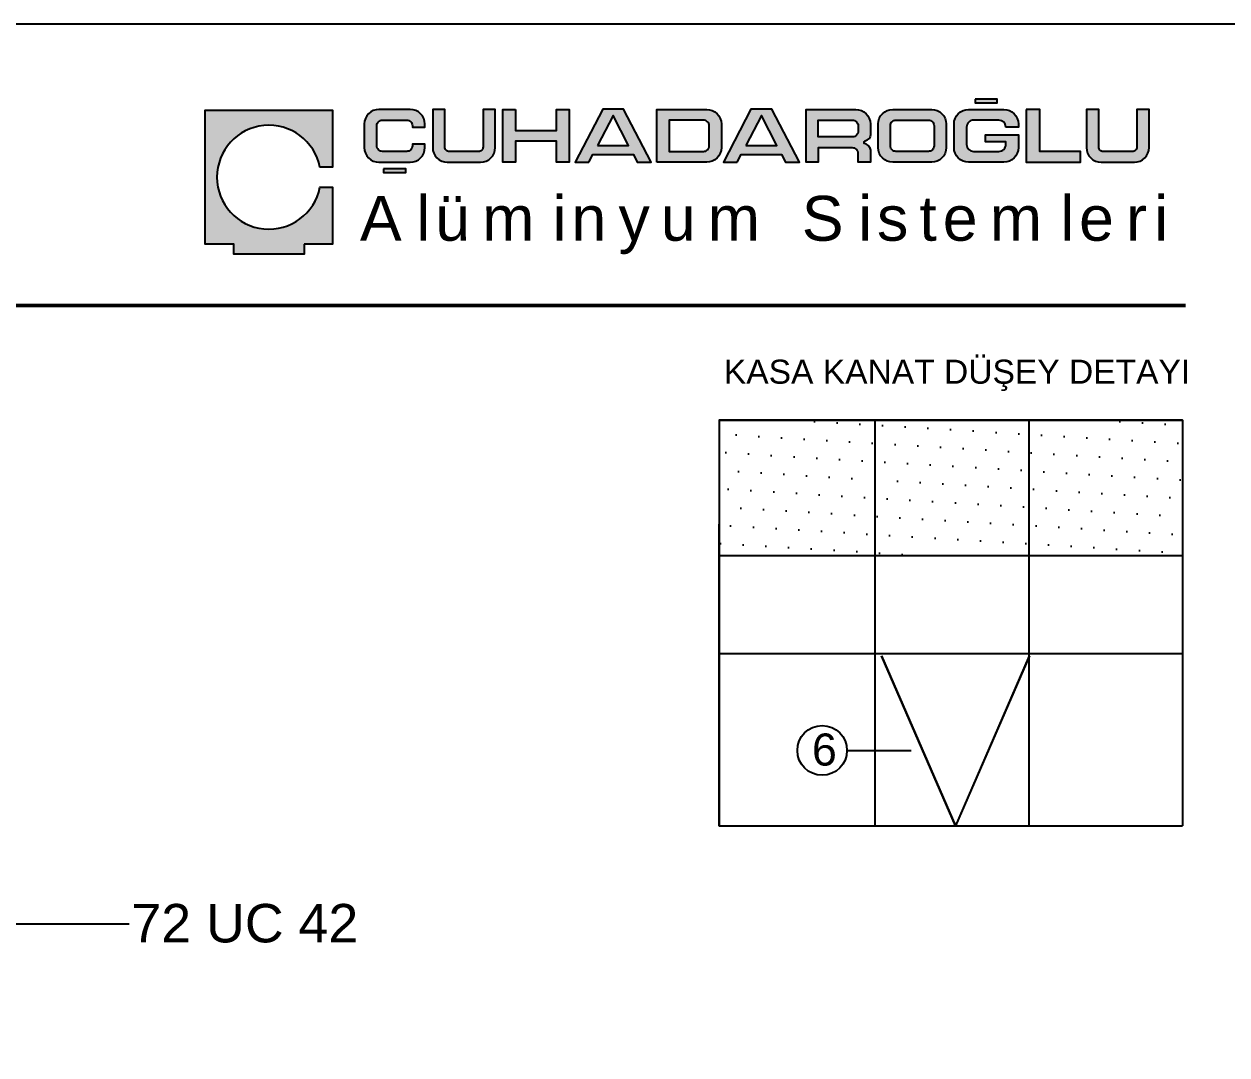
# Model space of a CAD drawing. Header units: millimetres. Extents: x -624 to 1947, y 11274 to 11571.
# Drawn here: x 715.8 to 809.6, y 11490.9 to 11571.3 of the extents above; entities that cross this region are included whole.
import ezdxf

# ---------------------------------------------------------------- set-up
doc = ezdxf.new("R2010")
doc.units = ezdxf.units.MM
for name, color, linetype in [('Antet', 7, 'Continuous'), ('fitiller_k', 11, 'Continuous'), ('kesit_k', 7, 'Continuous')]:
    doc.layers.add(name, color=color, linetype=linetype)
doc.styles.get("Standard").update_dxf_attribs({"font": 'arial.ttf'})

# ---------------------------------------------------------------- blocks, each defined once
blk = doc.blocks.new('logo')
at = {"layer": 'Antet'}
h = blk.add_hatch(color=255, dxfattribs=at)
h.paths.add_polyline_path([(-430211.638, 79968.637, -0.414214), (-430211.205, 79969.07), (-430209.304, 79969.07, -0.414214), (-430208.871, 79968.637), (-430208.871, 79968.513), (-430207.89, 79968.513), (-430207.89, 79968.768, 0.414214), (-430209.029, 79969.907), (-430211.48, 79969.907, 0.414214), (-430212.619, 79968.768), (-430212.619, 79966.929, 0.414214), (-430211.48, 79965.79), (-430209.029, 79965.79, 0.414214), (-430207.89, 79966.929), (-430207.89, 79967.185), (-430208.871, 79967.185), (-430208.871, 79967.061, -0.414214), (-430209.304, 79966.628), (-430211.205, 79966.628, -0.414214), (-430211.638, 79967.061)])
h.paths.add_polyline_path([(-430211.121, 79965.271), (-430211.121, 79964.982), (-430209.388, 79964.982), (-430209.388, 79965.271)])
h.paths.add_polyline_path([(-430203.543, 79965.79, 0.414214), (-430202.403, 79966.929), (-430202.403, 79969.907), (-430203.356, 79969.907), (-430203.356, 79966.974, -0.414214), (-430203.703, 79966.628), (-430205.984, 79966.628, -0.414214), (-430206.33, 79966.974), (-430206.33, 79969.907), (-430207.283, 79969.907), (-430207.283, 79966.929, 0.414214), (-430206.144, 79965.79)])
h.paths.add_polyline_path([(-430200.815, 79967.43), (-430197.61, 79967.43), (-430197.61, 79965.79), (-430196.628, 79965.79), (-430196.628, 79969.907), (-430197.61, 79969.907), (-430197.61, 79968.267), (-430200.815, 79968.267), (-430200.815, 79969.907), (-430201.797, 79969.907), (-430201.797, 79965.79), (-430200.815, 79965.79)])
h.paths.add_polyline_path([(-430196.168, 79965.79), (-430195.095, 79965.79), (-430194.786, 79966.386), (-430191.627, 79966.386), (-430191.319, 79965.79), (-430190.245, 79965.79), (-430192.393, 79969.932), (-430194.02, 79969.932)])
h.paths.add_polyline_path([(-430194.414, 79967.103), (-430193.207, 79969.431), (-430192, 79967.103)], flags=16)
h.paths.add_polyline_path([(-430189.785, 79965.79), (-430185.9, 79965.79, 0.414214), (-430184.761, 79966.929), (-430184.761, 79968.768, 0.414214), (-430185.9, 79969.907), (-430189.785, 79969.907)])
h.paths.add_polyline_path([(-430188.832, 79969.07), (-430186.147, 79969.07, -0.414214), (-430185.714, 79968.637), (-430185.714, 79967.061, -0.414214), (-430186.147, 79966.628), (-430188.832, 79966.628)], flags=16)
h.paths.add_polyline_path([(-430183.214, 79966.386), (-430180.055, 79966.386), (-430179.746, 79965.79), (-430178.673, 79965.79), (-430180.821, 79969.932), (-430182.448, 79969.932), (-430184.596, 79965.79), (-430183.522, 79965.79)])
h.paths.add_polyline_path([(-430182.842, 79967.103), (-430181.634, 79969.431), (-430180.427, 79967.103)], flags=16)
h.paths.add_polyline_path([(-430177.202, 79966.904), (-430174.517, 79966.904, -0.414214), (-430174.084, 79966.471), (-430174.084, 79965.79), (-430173.131, 79965.79), (-430173.131, 79966.726, 0.203358), (-430173.263, 79967.038, 0.098259), (-430173.645, 79967.284), (-430173.645, 79967.381, 0.058399), (-430173.318, 79967.554, 0.246853), (-430173.131, 79967.91), (-430173.131, 79968.768, 0.414214), (-430174.27, 79969.907), (-430178.155, 79969.907), (-430178.155, 79965.79), (-430177.202, 79965.79)])
h.paths.add_polyline_path([(-430177.202, 79967.771), (-430177.202, 79969.07), (-430174.546, 79969.07, -0.414214), (-430174.084, 79968.608), (-430174.084, 79968.204, -0.414214), (-430174.517, 79967.771)], flags=16)
h.paths.add_polyline_path([(-430168.35, 79965.79, 0.414214), (-430167.211, 79966.929), (-430167.211, 79968.768, 0.414214), (-430168.35, 79969.907), (-430171.385, 79969.907, 0.414214), (-430172.524, 79968.768), (-430172.524, 79966.929, 0.414214), (-430171.385, 79965.79)])
h.paths.add_polyline_path([(-430171.138, 79966.628, -0.414214), (-430171.571, 79967.061), (-430171.571, 79968.637, -0.414214), (-430171.138, 79969.07), (-430168.597, 79969.07, -0.414214), (-430168.164, 79968.637), (-430168.164, 79967.061, -0.414214), (-430168.597, 79966.628)], flags=16)
h.paths.add_polyline_path([(-430165.466, 79965.79), (-430162.72, 79965.79, 0.414214), (-430161.581, 79966.929), (-430161.581, 79967.927), (-430164.151, 79967.927), (-430164.151, 79967.378), (-430162.562, 79967.378), (-430162.562, 79967.176, -0.414214), (-430163.111, 79966.628), (-430165.075, 79966.628, -0.414214), (-430165.623, 79967.176), (-430165.623, 79968.521, -0.414214), (-430165.075, 79969.07), (-430163.111, 79969.07, -0.407741), (-430162.563, 79968.533), (-430161.581, 79968.533), (-430161.581, 79968.768, 0.414214), (-430162.72, 79969.907), (-430165.466, 79969.907, 0.414214), (-430166.605, 79968.768), (-430166.605, 79966.929, 0.414214)])
h.paths.add_polyline_path([(-430163.227, 79970.427), (-430163.227, 79970.716), (-430164.959, 79970.716), (-430164.959, 79970.427)])
h.paths.add_polyline_path([(-430156.733, 79965.79), (-430156.733, 79966.628), (-430159.916, 79966.628), (-430159.916, 79969.907), (-430160.974, 79969.907), (-430160.974, 79965.79)])
h.paths.add_polyline_path([(-430155.318, 79966.974), (-430155.318, 79969.907), (-430156.271, 79969.907), (-430156.271, 79966.929, 0.414214), (-430155.131, 79965.79), (-430152.53, 79965.79, 0.414214), (-430151.391, 79966.929), (-430151.391, 79969.907), (-430152.344, 79969.907), (-430152.344, 79966.974, -0.414214), (-430152.69, 79966.628), (-430154.971, 79966.628, -0.414214)])
blk.add_hatch(color=255, dxfattribs=at).paths.add_polyline_path([(-430216.083, 79965.4), (-430215.092, 79965.4), (-430215.092, 79969.845), (-430225.028, 79969.845), (-430225.028, 79959.386), (-430222.805, 79959.386), (-430222.805, 79958.602), (-430217.314, 79958.602), (-430217.314, 79959.386), (-430215.092, 79959.386), (-430215.092, 79963.831), (-430216.083, 79963.831, -10.235635)])
at = {"layer": 'Antet', "color": 255}
for points in [[(-430164.959, 79970.716), (-430164.959, 79970.427), (-430163.227, 79970.427), (-430163.227, 79970.716)], [(-430200.815, 79969.907), (-430200.815, 79968.267), (-430197.61, 79968.267), (-430197.61, 79969.907), (-430196.628, 79969.907), (-430196.628, 79965.79), (-430197.61, 79965.79), (-430197.61, 79967.43), (-430200.815, 79967.43), (-430200.815, 79965.79), (-430201.797, 79965.79), (-430201.797, 79969.907)], [(-430195.095, 79965.79), (-430194.786, 79966.386), (-430191.627, 79966.386), (-430191.319, 79965.79), (-430190.245, 79965.79), (-430192.393, 79969.932), (-430194.02, 79969.932), (-430196.168, 79965.79)], [(-430183.522, 79965.79), (-430183.214, 79966.386), (-430180.055, 79966.386), (-430179.746, 79965.79), (-430178.673, 79965.79), (-430180.821, 79969.932), (-430182.448, 79969.932), (-430184.596, 79965.79)], [(-430160.974, 79969.907), (-430160.974, 79965.79), (-430156.733, 79965.79), (-430156.733, 79966.628), (-430159.916, 79966.628), (-430159.916, 79969.907)], [(-430194.414, 79967.103), (-430192, 79967.103), (-430193.207, 79969.431)], [(-430182.842, 79967.103), (-430180.427, 79967.103), (-430181.634, 79969.431)], [(-430211.121, 79965.271), (-430211.121, 79964.982), (-430209.388, 79964.982), (-430209.388, 79965.271)]]:
    blk.add_lwpolyline(points, close=True, dxfattribs=at)
for points in [[(-430217.314, 79959.386), (-430217.314, 79958.602), (-430222.805, 79958.602), (-430222.805, 79959.386), (-430225.028, 79959.386), (-430225.028, 79969.845), (-430215.092, 79969.845), (-430215.092, 79965.4), (-430216.083, 79965.4, 10.235635), (-430216.083, 79963.831), (-430215.092, 79963.831), (-430215.092, 79959.386)], [(-430211.205, 79966.628, -0.414214), (-430211.638, 79967.061), (-430211.638, 79968.637, -0.414214), (-430211.205, 79969.07), (-430209.304, 79969.07, -0.414214), (-430208.871, 79968.637), (-430208.871, 79968.513), (-430207.89, 79968.513), (-430207.89, 79968.768, 0.414214), (-430209.029, 79969.907), (-430211.48, 79969.907, 0.414214), (-430212.619, 79968.768), (-430212.619, 79966.929, 0.414214), (-430211.48, 79965.79), (-430209.029, 79965.79, 0.414214), (-430207.89, 79966.929), (-430207.89, 79967.185), (-430208.871, 79967.185), (-430208.871, 79967.061, -0.414214), (-430209.304, 79966.628)], [(-430203.703, 79966.628), (-430205.984, 79966.628, -0.414214), (-430206.33, 79966.974), (-430206.33, 79969.907), (-430207.283, 79969.907), (-430207.283, 79966.929, 0.414214), (-430206.144, 79965.79), (-430203.543, 79965.79, 0.414214), (-430202.403, 79966.929), (-430202.403, 79969.907), (-430203.356, 79969.907), (-430203.356, 79966.974, -0.414214)], [(-430189.785, 79965.79), (-430189.785, 79969.907), (-430185.9, 79969.907, -0.414214), (-430184.761, 79968.768), (-430184.761, 79966.929, -0.414214), (-430185.9, 79965.79)], [(-430173.131, 79966.726), (-430173.131, 79965.79), (-430174.084, 79965.79), (-430174.084, 79966.471, 0.414214), (-430174.517, 79966.904), (-430177.202, 79966.904), (-430177.202, 79965.79), (-430178.155, 79965.79), (-430178.155, 79969.907), (-430174.27, 79969.907, -0.414214), (-430173.131, 79968.768), (-430173.131, 79967.91, -0.246853), (-430173.318, 79967.554, -0.058399), (-430173.645, 79967.381), (-430173.645, 79967.284, -0.098259), (-430173.263, 79967.038, -0.203358)], [(-430168.35, 79965.79), (-430171.385, 79965.79, -0.414214), (-430172.524, 79966.929), (-430172.524, 79968.768, -0.414214), (-430171.385, 79969.907), (-430168.35, 79969.907, -0.414214), (-430167.211, 79968.768), (-430167.211, 79966.929, -0.414214)], [(-430162.562, 79967.176), (-430162.562, 79967.378), (-430164.151, 79967.378), (-430164.151, 79967.927), (-430161.581, 79967.927), (-430161.581, 79966.929, -0.414214), (-430162.72, 79965.79), (-430165.466, 79965.79, -0.414214), (-430166.605, 79966.929), (-430166.605, 79968.768, -0.414214), (-430165.466, 79969.907), (-430162.72, 79969.907, -0.414214), (-430161.581, 79968.768), (-430161.581, 79968.533), (-430162.563, 79968.533, 0.407741), (-430163.111, 79969.07), (-430165.075, 79969.07, 0.414214), (-430165.623, 79968.521), (-430165.623, 79967.176, 0.414214), (-430165.075, 79966.628), (-430163.111, 79966.628, 0.414214)], [(-430155.131, 79965.79), (-430152.53, 79965.79, 0.414214), (-430151.391, 79966.929), (-430151.391, 79969.907), (-430152.344, 79969.907), (-430152.344, 79966.974, -0.414214), (-430152.69, 79966.628), (-430154.971, 79966.628, -0.414214), (-430155.318, 79966.974), (-430155.318, 79969.907), (-430156.271, 79969.907), (-430156.271, 79966.929, 0.414214)], [(-430185.714, 79968.637, 0.414214), (-430186.147, 79969.07), (-430188.832, 79969.07), (-430188.832, 79966.628), (-430186.147, 79966.628, 0.414214), (-430185.714, 79967.061)], [(-430174.546, 79969.07, -0.414214), (-430174.084, 79968.608), (-430174.084, 79968.204, -0.414214), (-430174.517, 79967.771), (-430177.202, 79967.771), (-430177.202, 79969.07)], [(-430168.164, 79968.637), (-430168.164, 79967.061, -0.414214), (-430168.597, 79966.628), (-430171.138, 79966.628, -0.414214), (-430171.571, 79967.061), (-430171.571, 79968.637, -0.414214), (-430171.138, 79969.07), (-430168.597, 79969.07, -0.414214)]]:
    blk.add_lwpolyline(points, format="xyb", close=True, dxfattribs=at)
at = {"layer": 'Antet', "color": 255, "insert": (-430212.961, 79963.163), "char_height": 3.5, "attachment_point": 1}
blk.add_mtext('{\\fArial|b0|i0|c162|p34;\\T1.35;Alüminyum Sistemleri}', dxfattribs=at)

msp = doc.modelspace()

# ---------------------------------------------------------------- hatches: boundary and pattern name
at = {"layer": 'fitiller_k'}
h = msp.add_hatch(dxfattribs=at)
h.set_pattern_fill('DOTS', color=256, angle=60, style=0)
h.set_pattern_definition([(60, (-163.6988, -1354.6916), (-0.97794033, 1.48115766), [0, -1.5875])])
h.paths.add_polyline_path([(782.164, 11529.862), (782.164, 11540.397), (769.999, 11540.397), (769.999, 11529.862)])
h.paths.add_polyline_path([(794.164, 11529.862), (794.164, 11540.397), (782.164, 11540.397), (782.164, 11529.862)])
h.paths.add_polyline_path([(806.164, 11529.862), (806.164, 11540.397), (794.164, 11540.397), (794.164, 11529.862)])

# ---------------------------------------------------------------- linework, layer by layer
at = {"color": 140}
for p, q in [((779.981, 11514.642), (784.981, 11514.642)), ((696.406, 11501.127), (723.975, 11501.127))]:
    msp.add_line(p, q, dxfattribs=at)
at = {"layer": 'Antet', "color": 140}
msp.add_lwpolyline([(810.45, 11274.303), (810.45, 11571.303), (600.45, 11571.303), (600.45, 11274.303)], close=True, dxfattribs=at)
at = {"layer": 'Antet', "const_width": 0.3}
for points in [[(802.422, 11549.347), (604.481, 11549.347)], [(608.477, 11549.347), (806.419, 11549.347)]]:
    msp.add_lwpolyline(points, dxfattribs=at)
at = {"layer": 'Antet'}
msp.add_circle((778.045, 11514.642), 1.935, dxfattribs=at)
at = {"layer": 'kesit_k', "color": 1}
for p, q in [((782.164, 11540.397), (782.164, 11508.773)), ((794.164, 11540.397), (794.164, 11508.773)), ((769.977, 11532.306), (769.977, 11508.773)), ((806.164, 11532.306), (806.164, 11508.773)), ((769.977, 11529.862), (806.164, 11529.862)), ((769.977, 11529.862), (806.164, 11529.862)), ((769.977, 11522.216), (806.164, 11522.216)), ((782.656, 11522.03), (788.42, 11508.765)), ((794.225, 11522.03), (788.462, 11508.765)), ((769.977, 11508.773), (806.164, 11508.773))]:
    msp.add_line(p, q, dxfattribs=at)
for points in [[(769.977, 11540.397), (806.164, 11540.397), (806.164, 11508.773)], [(806.164, 11540.397), (769.999, 11540.397), (769.999, 11508.773)], [(782.164, 11540.397), (782.164, 11508.773)], [(794.164, 11540.397), (794.164, 11508.773)], [(769.977, 11529.862), (806.164, 11529.862)], [(769.977, 11529.862), (806.164, 11529.862)], [(769.977, 11522.216), (806.164, 11522.216)], [(782.68, 11522.031), (788.441, 11508.773)], [(794.201, 11522.031), (788.441, 11508.773)], [(769.977, 11508.773), (806.164, 11508.773)]]:
    msp.add_lwpolyline(points, dxfattribs=at)

# ---------------------------------------------------------------- block references
at = {"layer": 'Antet', "color": 0}
msp.add_blockref('logo', (430954.94, -68405.26), dxfattribs=at)

# ---------------------------------------------------------------- texts
at = {"layer": 'Antet', "attachment_point": 1}
for s, insert, char_height in [('{\\fArial|b0|i0|c162|p34;KASA KANAT DÜŞEY DETAYI          }', (770.378, 11545.125), 1.875), ('6', (777.249, 11515.963), 2.5)]:
    msp.add_mtext(s, dxfattribs=dict(at, insert=insert, char_height=char_height))
at = {"layer": 'Antet', "insert": (741.851, 11502.669), "char_height": 3, "width": 32.13086, "attachment_point": 3}
msp.add_mtext('{\\fArial|b0|i0|c162|p34;72 UC 42}', dxfattribs=at)

doc.saveas('drawing.dxf')
